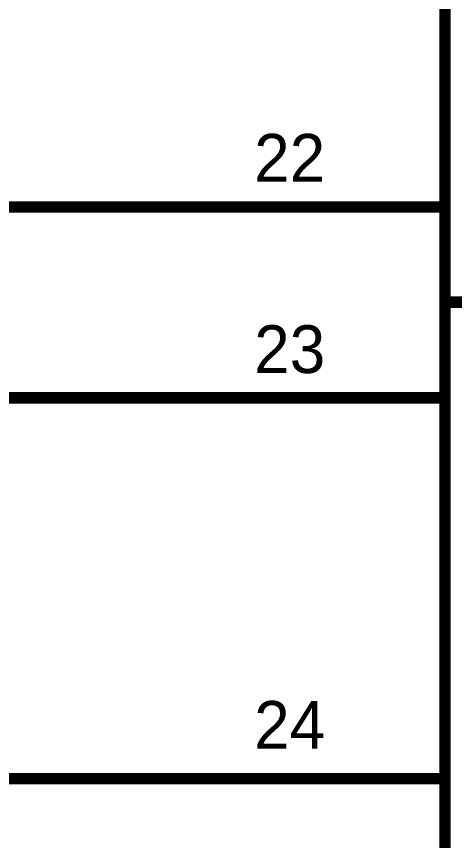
# Model space of a CAD drawing. Header units: inches. Extents: x 0 to 594, y 0 to 420.
# Drawn here: x 253.76 to 265.26, y 175.88 to 197.49 of the extents above; entities that cross this region are included whole.
import ezdxf

# ---------------------------------------------------------------- set-up
doc = ezdxf.new("R2010")
doc.units = ezdxf.units.IN
doc.layers.add('Sheet', color=255, linetype='Continuous')

msp = doc.modelspace()

# ---------------------------------------------------------------- linework, layer by layer
at = {"layer": 'Sheet'}
msp.add_lwpolyline([(265.004, 309.994, 0.3, 0.3, 0), (352.503, 309.994, 0.3, 0.3, 0), (352.503, 135.002, 0.3, 0.3, 0), (265.004, 135.002, 0.3, 0.3, 0), (265.004, 309.994, 0.3, 0.3, 0)], format="xyseb", close=True, dxfattribs=at)
for points in [[(260.009, 192.496, 0.3, 0.3, 0), (245.003, 192.496, 0.3, 0.3, 0), (242.505, 192.496, 0.3, 0.3, 0)], [(265.004, 192.496, 0.3, 0.3, 0), (260.009, 192.496, 0.3, 0.3, 0)], [(265.004, 189.999, 0.3, 0.3, 0), (302.51, 189.999, 0.3, 0.3, 0)], [(245.003, 187.49, 0.3, 0.3, 0), (260.009, 187.49, 0.3, 0.3, 0)], [(265.004, 187.49, 0.3, 0.3, 0), (260.009, 187.49, 0.3, 0.3, 0)], [(245.003, 177.501, 0.3, 0.3, 0), (260.009, 177.501, 0.3, 0.3, 0)], [(265.004, 177.501, 0.3, 0.3, 0), (260.009, 177.501, 0.3, 0.3, 0)]]:
    msp.add_lwpolyline(points, format="xyseb", dxfattribs=at)

# ---------------------------------------------------------------- texts
for s, p in [('22', (259.998, 193.157)), ('23', (259.998, 188.14)), ('24', (259.998, 178.285))]:
    msp.add_text(s, height=1.2543, dxfattribs=at).set_placement(p)

doc.saveas('drawing.dxf')
